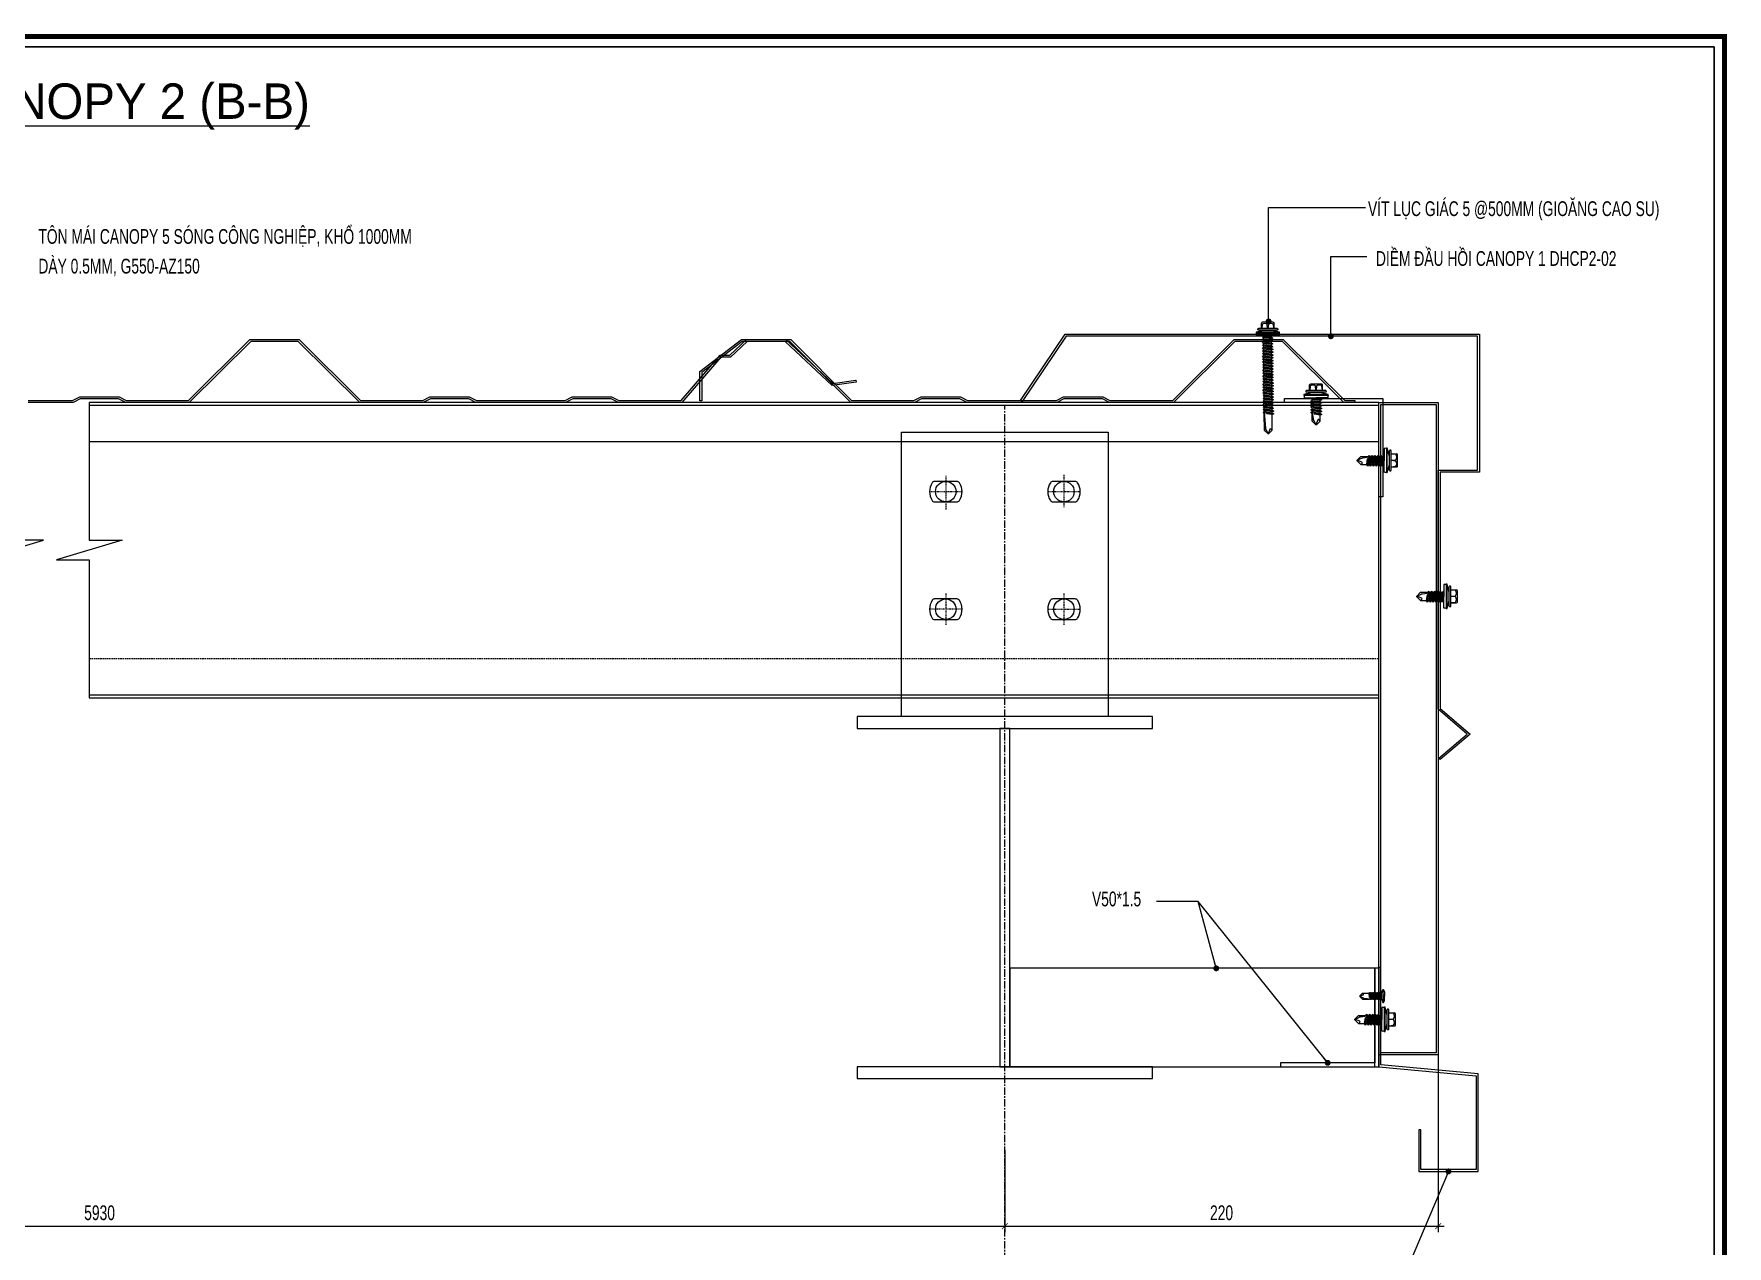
# Model space of a CAD drawing. Header units: inches. Extents: x 2 to 32666, y -5537 to 22.
# Drawn here: x 16351.1 to 16637.6, y -4338.4 to -4133.2 of the extents above; entities that cross this region are included whole.
import ezdxf
from ezdxf.enums import TextEntityAlignment as Align

# ---------------------------------------------------------------- set-up
doc = ezdxf.new("R2010")
doc.units = ezdxf.units.IN
doc.header["$MEASUREMENT"] = 0
for name, pattern in [('CENTER', [2, 1.25, -0.25, 0.25, -0.25]), ('CENTER2', [1.125, 0.75, -0.125, 0.125, -0.125]), ('DASHED2', [0.375, 0.25, -0.125]), ('HIDDEN', [0.375, 0.25, -0.125])]:
    doc.linetypes.add(name, pattern=pattern)
doc.layers.get('Defpoints').update_dxf_attribs({"lineweight": 9})
for name, color, linetype in [('1', 1, 'Continuous'), ('2', 2, 'Continuous'), ('3', 3, 'Continuous'), ('4', 4, 'Continuous'), ('6', 6, 'Continuous'), ('7', 7, 'Continuous'), ('8', 8, 'Continuous'), ('BAO KHUNG', 31, 'Continuous'), ('Co ban', 2, 'Continuous'), ('DIM', 8, 'Continuous'), ('flashing', 6, 'Continuous'), ('STRUCTURE', 1, 'Continuous'), ('Tim truc', 8, 'Continuous')]:
    doc.layers.add(name, color=color, linetype=linetype)
doc.layers.add('_TEXT', color=3, linetype='Continuous', lineweight=13)
doc.layers.add('Cover text', color=7, linetype='Continuous', true_color=0x52370f)
doc.styles.add('ST1', font='vnshx.shx', dxfattribs={"width": 0.7})
doc.styles.add('ST1H', font='vnshxh.shx', dxfattribs={"width": 0.7})
doc.styles.add('ST3', font='VHAVANB.TTF')
doc.styles.add('TIEU DE', font='Vharialn.ttf')
doc.dimstyles.new('3', dxfattribs={"dimtxt": 2.5, "dimasz": 1, "dimexe": 1, "dimexo": 0, "dimgap": 1, "dimtad": 1, "dimdec": 0, "dimlfac": 3, "dimzin": 0, "dimdsep": 46, "dimtxsty": 'ST1', "dimblk": 'ARCHTICK', "dimcen": 1, "dimdle": 1, "dimclrd": 8, "dimclre": 8, "dimclrt": 3, "dimadec": 0, "dimazin": 0, "dimtfac": 1, "dimtdec": 0, "dimtix": 1, "dimtofl": 0, "dimtmove": 1, "dimatfit": 3, "dimldrblk": 'DOT', "dimfxl": 0.18, "dimtfill": 1, "dimtolj": 1, "dimtzin": 0, "dimlwd": -1, "dimlwe": -1, "dimarcsym": 2})

# ---------------------------------------------------------------- blocks, each defined once
blk = doc.blocks.new('kt kien truc 1')
at = {"layer": '7', "color": 147, "linetype": 'Continuous'}
blk.add_lwpolyline([(12.33, 57.61), (581.67, 57.61), (581.67, 409.19), (12.33, 409.19)], close=True, dxfattribs=at)
at = {"layer": 'BAO KHUNG', "color": 167, "linetype": 'Continuous', "const_width": 0.871}
blk.add_lwpolyline([(10.59, 9.07), (583.41, 9.07), (583.41, 410.93), (10.59, 410.93)], close=True, dxfattribs=at)
at = {"layer": 'Cover text', "ltscale": 0.5, "style": 'TIEU DE'}
for tag, p in [('TENBANVE', (45.93, 14.6)), ('STT', (555.05, 15.58))]:
    blk.add_attdef(tag, text='', height=2, dxfattribs=at).set_placement(p, align=Align.MIDDLE_CENTER)
blk = doc.blocks.new('HFR-1')
at = {"layer": 'STRUCTURE', "color": 1, "linetype": 'Continuous'}
for p, q in [((-5.5, 0), (5.5, 0)), ((-5.2, 0.8), (-3.4, 1.5)), ((5.2, 0.8), (3.4, 1.5)), ((-2.4, -1.2), (-3, -1.6)), ((-3, -1.6), (-2.4, -1.9)), ((-2.4, -1.9), (-3, -2.3)), ((-3, -2.3), (-2.4, -2.6)), ((-2.4, -2.6), (-3, -3)), ((-3, -3), (-2.4, -3.3)), ((-2.4, -3.3), (-3, -3.7)), ((-3, -3.7), (-2.4, -4.1)), ((-2.4, -4.1), (-3, -4.4)), ((-3, -4.4), (-2.4, -4.8)), ((-2.4, -4.8), (-3, -5.1)), ((-3, -5.1), (-2.4, -5.5)), ((-2.4, -5.5), (-3, -5.8)), ((-3, -5.8), (-2.4, -6.2)), ((-2.4, -6.2), (-3, -6.6)), ((-3, -6.6), (-2.4, -6.9)), ((-2.4, -6.9), (-3, -7.3)), ((-3, -7.3), (-2.4, -7.6)), ((-2.4, -7.6), (-3, -8)), ((-3, -8), (-2.4, -8.3)), ((-2.4, -8.3), (-3, -8.7)), ((-3, -8.7), (-2.4, -9)), ((-2.4, -9), (-3, -9.4)), ((-3, -9.4), (-2.4, -9.7)), ((-2.4, -9.7), (-3, -10.1)), ((-3, -10.1), (-2.4, -10.5)), ((-2.4, -10.5), (-3, -10.8)), ((-3, -10.8), (-2.4, -11.2)), ((-2.4, -11.2), (-3, -11.5)), ((-3, -11.5), (-2.4, -11.9)), ((-2.9, -1.6), (2.9, -1.4)), ((-2.9, -2.3), (2.9, -2.1)), ((-2.9, -3), (2.9, -2.8)), ((-2.9, -3.7), (2.9, -3.6)), ((-2.9, -4.4), (2.9, -4.3)), ((-2.9, -5.1), (2.9, -5)), ((-2.9, -5.9), (2.9, -5.7)), ((-2.9, -6.6), (2.9, -6.4)), ((-2.9, -7.3), (2.9, -7.1)), ((-2.9, -8), (2.9, -7.8)), ((-2.9, -8.7), (2.9, -8.5)), ((-2.9, -9.4), (2.9, -9.2)), ((-2.9, -10.1), (1.5, -10)), ((-2.9, -10.8), (1.3, -10.7)), ((-2.9, -11.5), (0.9, -11.4)), ((-2.5, -17.4), (-2.5, -11.8)), ((2.4, -1.1), (-2.4, -1.2)), ((2.4, -1.8), (-2.4, -1.9)), ((-2.4, -1.9), (2.4, -1.8)), ((-2.4, -2.6), (2.4, -2.5)), ((2.4, -2.5), (-2.4, -2.6)), ((-2.4, -3.3), (2.4, -3.2)), ((2.4, -3.2), (-2.4, -3.3)), ((-2.4, -4.1), (2.4, -3.9)), ((2.4, -3.9), (-2.4, -4.1)), ((-2.4, -4.8), (2.4, -4.6)), ((2.4, -4.6), (-2.4, -4.8)), ((-2.4, -5.5), (2.4, -5.3)), ((2.4, -5.3), (-2.4, -5.5)), ((-2.4, -6.2), (2.4, -6)), ((2.4, -6), (-2.4, -6.2)), ((-2.4, -6.9), (2.4, -6.8)), ((2.4, -6.8), (-2.4, -6.9)), ((-2.4, -7.6), (2.4, -7.5)), ((2.4, -7.5), (-2.4, -7.6)), ((-2.4, -8.3), (2.4, -8.2)), ((2.4, -8.2), (-2.4, -8.3)), ((-2.4, -9), (2.4, -8.9)), ((2.4, -8.9), (-2.4, -9)), ((-2.4, -9.7), (2.4, -9.6)), ((2.4, -9.6), (-2.4, -9.7)), ((1.4, -10.3), (-2.4, -10.5)), ((-2.4, -10.5), (1.4, -10.3)), ((-2.4, -11.2), (1.1, -11.1)), ((1.1, -11.1), (-2.4, -11.2)), ((-2.4, -11.9), (0.4, -11.8)), ((1.6, -16.1), (2.3, -10.2)), ((2.2, -10), (2.9, -10)), ((2.2, -11), (2.4, -11)), ((2.4, -11), (2.2, -11)), ((2.2, -11.4), (2.9, -11.4)), ((2.2, -11.7), (2.4, -11.7)), ((2.4, -10.3), (2.3, -10.3)), ((2.3, -10.3), (2.4, -10.3)), ((2.3, -10.7), (2.9, -10.7)), ((2.9, -1.4), (2.4, -1.1)), ((2.4, -1.8), (2.9, -1.4)), ((2.9, -2.1), (2.4, -1.8)), ((2.4, -2.5), (2.9, -2.1)), ((2.9, -2.8), (2.4, -2.5)), ((2.4, -3.2), (2.9, -2.8)), ((2.9, -3.6), (2.4, -3.2)), ((2.4, -3.9), (2.9, -3.6)), ((2.9, -4.3), (2.4, -3.9)), ((2.4, -4.6), (2.9, -4.3)), ((2.9, -5), (2.4, -4.6)), ((2.4, -5.3), (2.9, -5)), ((2.9, -5.7), (2.4, -5.3)), ((2.4, -6), (2.9, -5.7)), ((2.9, -6.4), (2.4, -6)), ((2.4, -6.8), (2.9, -6.4)), ((2.9, -7.1), (2.4, -6.8)), ((2.4, -7.5), (2.9, -7.1)), ((2.9, -7.8), (2.4, -7.5)), ((2.4, -8.2), (2.9, -7.8)), ((2.9, -8.5), (2.4, -8.2)), ((2.4, -8.9), (2.9, -8.5)), ((2.9, -9.2), (2.4, -8.9)), ((2.4, -9.6), (2.9, -9.2)), ((2.9, -10), (2.4, -9.6)), ((2.4, -10.3), (2.9, -10)), ((2.9, -10.7), (2.4, -10.3)), ((2.4, -11), (2.9, -10.7)), ((2.9, -11.4), (2.4, -11)), ((2.4, -11.7), (2.9, -11.4)), ((2.5, -17.4), (2.5, -11.7)), ((-2.5, -17.4), (-2, -16.7)), ((-2.5, -17.4), (-0.2, -19.7)), ((-1, -16.7), (0.2, -19.7)), ((0.1, -19.4), (1.2, -17.3)), ((0.2, -19.7), (2.5, -17.4))]:
    blk.add_line(p, q, dxfattribs=at)
at = {"layer": 'STRUCTURE', "color": 1, "linetype": 'Continuous', "ltscale": 8}
for p in [(-3.4, 1.5), (3.4, 1.5)]:
    blk.add_line(p, (0, 1.5), dxfattribs=at)
at = {"layer": 'STRUCTURE', "color": 1, "linetype": 'DASHED2'}
for p in [(-1.9, 1.5), (1.9, 1.5)]:
    blk.add_line(p, (0, 0), dxfattribs=at)
at = {"layer": 'STRUCTURE', "color": 1, "linetype": 'Continuous', "ltscale": 8}
for centre, start, end in [((-4.7, 0.2), 130.41, 194.8062), ((4.7, 0.2), 345.1938, 49.59)]:
    blk.add_arc(centre, 0.801, start, end, dxfattribs=at)
at = {"layer": 'STRUCTURE', "color": 1, "linetype": 'Continuous'}
for centre, radius, start, end in [((-7.3, -9), 9.14, 58.065, 78.8402), ((5.1, -3.8), 3.83, 84.2039, 134.3621), ((-0.5, -10.1), 1.93, 296.6041, 355.3922), ((1.9, -10.3), 0.444, 15.9762, 172.6971), ((-1.5, -17.1), 0.59, 34.2302, 144.5641), ((0, -19.4), 0.331, 231.6348, 305.4287), ((-0.6, -16), 2.2, 324.0048, 357.8268)]:
    blk.add_arc(centre, radius, start, end, dxfattribs=at)
blk = doc.blocks.new('Short_Self_drilling')
at = {"layer": 'STRUCTURE', "color": 1, "linetype": 'Continuous'}
for p, q in [((6.43, 1.74), (-6.43, 1.73)), ((5.14, 3.76), (-5.14, 3.75)), ((-2.57, 2.9), (-5.14, 2.9)), ((-3.43, 3.75), (-3.43, 6.75)), ((3, 7.19), (-3, 7.18)), ((2.57, 2.9), (-2.57, 2.9)), ((-2.14, 2.8), (-2.14, 2.9)), ((6.25, 0), (0, 0)), ((2.15, 2.8), (2.15, 2.9)), ((2.16, -0.5), (2.15, 0.01)), ((5.14, 2.9), (2.57, 2.9)), ((3.43, 3.76), (3.42, 6.76)), ((2.99, -1.17), (-2.7, -0.23)), ((2.99, -2.7), (-2.7, -1.76)), ((2.99, -4.23), (-2.7, -3.28)), ((2.99, -5.75), (-2.7, -4.81)), ((2.99, -7.28), (-2.7, -6.33)), ((-1.91, -7.99), (-2.7, -7.86)), ((-2.14, -1.38), (-2.14, -0.87)), ((-2.14, -2.91), (-2.14, -2.39)), ((-2.14, -4.43), (-2.14, -3.92)), ((-2.13, -5.96), (-2.14, -5.44)), ((-2.14, -12.33), (-2.14, -8.48)), ((-2.13, -7.49), (-2.13, -6.97)), ((3, -8.8), (-1.14, -8.12)), ((2.16, -2.03), (2.16, -1.51)), ((2.16, -3.55), (2.16, -3.04)), ((2.16, -5.08), (2.16, -4.56)), ((2.16, -6.6), (2.16, -6.09)), ((2.16, -8.13), (2.16, -7.61)), ((2.15, -12.31), (2.15, -9.14))]:
    blk.add_line(p, q, dxfattribs=at)
blk.add_lwpolyline([(6.43, 1.31), (6.43, 1.74), (2.14, 2.81), (-2.14, 2.8), (-6.43, 1.73), (-6.43, 1.3)], close=True, dxfattribs=at)
for points in [[(-6.43, 1.3, -0.088869), (-6.25, 0), (0, 0)], [(-0.13, 3.76), (-0.33, 6.23, 0.338878), (-3.14, 6.23), (-3.33, 3.75)], [(3.3, 3.76), (3.1, 6.23, 0.338878), (0.29, 6.23), (0.1, 3.76)], [(-0.08, -14.04), (-1.04, -12.24, -0.148657), (-1.4, -11.2), (-1.95, -7.72, -0.815006), (-1.21, -7.77, 0.150833), (-0.85, -8.68)], [(2.15, -12.31), (0.17, -14.24, -0.333596), (-0.17, -14.24), (-2.14, -12.33)], [(2.15, -12.31), (1.71, -11.7, 0.52242), (0.88, -11.71), (-0.17, -14.24)]]:
    blk.add_lwpolyline(points, format="xyb", dxfattribs=at)
for points in [[(2.99, -1.17), (2.16, -1.51), (-2.14, -0.85), (-2.7, -0.23), (-2.36, 0)], [(2.99, -2.7), (2.16, -3.04), (-2.14, -2.37), (-2.7, -1.76), (-2.14, -1.38), (2.16, -2.03), (2.99, -2.7)], [(2.99, -4.23), (2.16, -4.56), (-2.14, -3.9), (-2.7, -3.28), (-2.14, -2.91), (2.16, -3.55), (2.99, -4.23)], [(2.99, -5.75), (2.16, -6.09), (-2.14, -5.43), (-2.7, -4.81), (-2.14, -4.43), (2.16, -5.08), (2.99, -5.75)], [(2.99, -7.28), (2.16, -7.62), (-2.14, -6.95), (-2.7, -6.33), (-2.13, -5.96), (2.16, -6.6), (2.99, -7.28)], [(-1.82, -8.53), (-2.14, -8.48), (-2.7, -7.86), (-2.13, -7.49), (-1.83, -7.53)], [(-1.26, -7.62), (2.16, -8.13), (3, -8.8)], [(-1.18, 0), (2.16, -0.5), (2.99, -1.17)], [(3, -8.8), (2.16, -9.14), (-0.85, -8.68)]]:
    blk.add_lwpolyline(points, dxfattribs=at)
for centre, radius, start, end in [((-4.99, 3.32), 0.455, 109.79487, 250.26739), ((-3, 6.75), 0.429, 90.03113, 180.03113), ((3, 6.76), 0.429, 0.03113, 90.03113), ((5.07, 3.33), 0.435, 279.72757, 80.33469), ((9.99, 0.17), 3.74, 162.29632, 182.61031)]:
    blk.add_arc(centre, radius, start, end, dxfattribs=at)
blk = doc.blocks.new('_ArchTick')
at = {"color": 0, "linetype": 'ByBlock', "const_width": 0.15}
blk.add_lwpolyline([(-0.5, -0.5), (0.5, 0.5)], dxfattribs=at)
blk = doc.blocks.new('*D6358')
at = {"layer": 'Defpoints', "color": 0, "transparency": 16777216}
for p in [(16588.72, -4306.01), (16515.39, -4322.11), (16588.72, -4335)]:
    blk.add_point(p, dxfattribs=at)
at = {"layer": 'DIM', "color": 8, "linetype": 'Continuous', "transparency": 16777216}
for p, q in [((16588.72, -4306.01), (16588.72, -4336)), ((16515.39, -4322.11), (16515.39, -4336)), ((16514.39, -4335), (16589.72, -4335))]:
    blk.add_line(p, q, dxfattribs=at)
at = {"layer": 'DIM', "color": 8, "transparency": 16777216, "rotation": 180}
blk.add_blockref('_ArchTick', (16515.39, -4335), dxfattribs=at)
at = {"layer": 'DIM', "color": 8, "transparency": 16777216}
blk.add_blockref('_ArchTick', (16588.72, -4335), dxfattribs=at)
at = {"layer": 'DIM', "color": 3, "transparency": 16777216, "insert": (16552.06, -4332.75), "char_height": 2.5, "attachment_point": 5, "style": 'ST1', "bg_fill": 3, "box_fill_scale": 1.25, "bg_fill_color": 256, "bg_fill_true_color": 13158600, "bg_fill_transparency": 0}
blk.add_mtext('\\A1;220', dxfattribs=at)
blk = doc.blocks.new('_Dot')
at = {"color": 0, "linetype": 'ByBlock', "lineweight": -2}
blk.add_line((-0.5, 0), (-1, 0), dxfattribs=at)
at = {"color": 0, "linetype": 'ByBlock', "const_width": 0.5}
blk.add_lwpolyline([(-0.25, 0, 1), (0.25, 0, 1)], format="xyb", close=True, dxfattribs=at)
blk = doc.blocks.new('*D6359')
at = {"layer": 'Defpoints', "color": 0, "transparency": 16777216}
for p in [(16208.99, -4322.11), (16515.39, -4322.11), (16515.39, -4335)]:
    blk.add_point(p, dxfattribs=at)
at = {"layer": 'DIM', "color": 8, "linetype": 'Continuous', "transparency": 16777216}
for p, q in [((16208.99, -4322.11), (16208.99, -4336)), ((16515.39, -4322.11), (16515.39, -4336)), ((16207.99, -4335), (16516.39, -4335))]:
    blk.add_line(p, q, dxfattribs=at)
at = {"layer": 'DIM', "color": 8, "transparency": 16777216, "rotation": 180}
blk.add_blockref('_ArchTick', (16208.99, -4335), dxfattribs=at)
at = {"layer": 'DIM', "color": 8, "transparency": 16777216}
blk.add_blockref('_ArchTick', (16515.39, -4335), dxfattribs=at)
at = {"layer": 'DIM', "color": 3, "transparency": 16777216, "insert": (16362.19, -4332.75), "char_height": 2.5, "attachment_point": 5, "style": 'ST1', "bg_fill": 3, "box_fill_scale": 1.25, "bg_fill_color": 256, "bg_fill_true_color": 13158600, "bg_fill_transparency": 0}
blk.add_mtext('\\A1;5930', dxfattribs=at)
blk = doc.blocks.new('A$C26A6701F')
at = {"layer": 'STRUCTURE', "color": 1, "linetype": 'Continuous'}
for p, q in [((0, 17.21), (1.33, 17.54)), ((0, 17.08), (0, 17.21)), ((0, 17.21), (4, 17.21)), ((0.4, 17.84), (3.6, 17.84)), ((0.4, 17.57), (1.2, 17.57)), ((0.93, 17.84), (0.93, 18.77)), ((0.97, 17.84), (1.03, 18.61)), ((1.07, 18.91), (2.93, 18.91)), ((1.2, 17.57), (2.8, 17.57)), ((1.33, 17.54), (1.33, 17.57)), ((1.33, 17.54), (2.67, 17.54)), ((1.91, 18.61), (1.97, 17.84)), ((2.04, 17.84), (2.1, 18.61)), ((2.67, 17.54), (2.67, 17.57)), ((2.67, 17.54), (4, 17.21)), ((2.8, 17.57), (3.6, 17.57)), ((2.97, 18.61), (3.04, 17.84)), ((3.07, 17.84), (3.07, 18.77)), ((4, 17.21), (4, 17.08)), ((4, 17.08), (0, 17.08)), ((3.94, 16.71), (0.06, 16.71)), ((1.12, 14.3), (2.9, 14.57)), ((1.39, 14.5), (1.12, 14.3)), ((1.13, 15.25), (2.9, 15.52)), ((1.39, 15.45), (1.13, 15.25)), ((1.13, 15.25), (1.39, 15.14)), ((1.13, 14.77), (2.9, 15.05)), ((1.39, 14.98), (1.13, 14.77)), ((1.13, 14.77), (1.39, 14.66)), ((1.19, 16.71), (1.14, 16.67)), ((1.14, 16.67), (1.4, 16.71)), ((1.14, 16.67), (1.4, 16.56)), ((1.14, 16.2), (2.91, 16.47)), ((1.4, 16.4), (1.14, 16.2)), ((1.14, 16.2), (1.39, 16.09)), ((1.14, 15.72), (2.91, 16)), ((1.4, 15.93), (1.14, 15.72)), ((1.14, 15.72), (1.39, 15.61)), ((1.38, 14.19), (2.72, 14.38)), ((1.39, 16.09), (2.73, 16.28)), ((1.39, 15.93), (1.39, 16.09)), ((1.39, 15.61), (2.73, 15.81)), ((2.7, 15.64), (1.39, 15.45)), ((1.39, 15.45), (1.39, 15.61)), ((1.39, 15.14), (2.73, 15.33)), ((2.7, 15.16), (1.39, 14.98)), ((1.39, 14.98), (1.39, 15.14)), ((1.39, 14.66), (2.73, 14.86)), ((2.7, 14.69), (1.39, 14.5)), ((1.39, 14.5), (1.39, 14.67)), ((1.4, 16.56), (2.42, 16.71)), ((2.71, 16.59), (1.4, 16.4)), ((1.4, 16.4), (1.4, 16.56)), ((2.71, 16.11), (1.4, 15.93)), ((2.7, 15.64), (2.7, 15.8)), ((2.7, 15.64), (2.9, 15.52)), ((2.7, 15.16), (2.7, 15.33)), ((2.7, 15.16), (2.9, 15.05)), ((2.7, 14.69), (2.7, 14.85)), ((2.7, 14.69), (2.9, 14.57)), ((2.7, 14.21), (2.7, 14.38)), ((2.71, 16.59), (2.71, 16.71)), ((2.71, 16.59), (2.91, 16.47)), ((2.71, 16.11), (2.71, 16.28)), ((2.71, 16.11), (2.91, 16)), ((2.72, 14.38), (2.9, 14.57)), ((2.73, 16.28), (2.91, 16.47)), ((2.73, 15.81), (2.91, 16)), ((2.73, 15.33), (2.9, 15.52)), ((2.73, 14.86), (2.9, 15.05)), ((1.1, 11.93), (2.88, 12.2)), ((1.36, 12.13), (1.1, 11.93)), ((1.1, 11.93), (1.36, 11.82)), ((1.1, 11.45), (2.87, 11.73)), ((1.36, 11.66), (1.1, 11.45)), ((1.11, 12.88), (2.89, 13.15)), ((1.38, 13.08), (1.11, 12.88)), ((1.11, 12.88), (1.37, 12.77)), ((1.11, 12.4), (2.88, 12.68)), ((1.37, 12.61), (1.11, 12.4)), ((1.11, 12.4), (1.37, 12.29)), ((1.12, 14.3), (1.38, 14.19)), ((1.12, 13.82), (2.9, 14.1)), ((1.39, 14.03), (1.12, 13.82)), ((1.12, 13.82), (1.38, 13.72)), ((1.12, 13.35), (2.89, 13.63)), ((1.38, 13.56), (1.12, 13.35)), ((1.12, 13.35), (1.38, 13.24)), ((2.68, 12.32), (1.36, 12.13)), ((1.36, 11.82), (2.7, 12.01)), ((2.67, 11.84), (1.36, 11.66)), ((1.36, 11.66), (1.36, 11.82)), ((1.36, 11.34), (2.7, 11.54)), ((1.37, 12.77), (2.71, 12.96)), ((2.68, 12.79), (1.37, 12.61)), ((1.37, 12.61), (1.37, 12.77)), ((1.37, 12.29), (2.71, 12.49)), ((1.37, 12.13), (1.37, 12.29)), ((1.38, 14.03), (1.38, 14.19)), ((1.38, 13.72), (2.72, 13.91)), ((2.69, 13.74), (1.38, 13.56)), ((1.38, 13.56), (1.38, 13.72)), ((1.38, 13.24), (2.72, 13.44)), ((2.69, 13.27), (1.38, 13.08)), ((1.38, 13.24), (1.38, 13.08)), ((2.7, 14.21), (1.39, 14.03)), ((2.66, 11.37), (2.67, 11.53)), ((2.67, 11.84), (2.67, 12.01)), ((2.67, 11.84), (2.87, 11.73)), ((2.68, 12.79), (2.68, 12.96)), ((2.68, 12.79), (2.88, 12.68)), ((2.68, 12.32), (2.68, 12.48)), ((2.68, 12.32), (2.88, 12.2)), ((2.69, 13.74), (2.69, 13.91)), ((2.69, 13.74), (2.89, 13.63)), ((2.69, 13.43), (2.69, 13.27)), ((2.69, 13.27), (2.89, 13.15)), ((2.7, 14.21), (2.9, 14.1)), ((2.7, 12.01), (2.88, 12.2)), ((2.7, 11.54), (2.87, 11.73)), ((2.71, 12.96), (2.89, 13.15)), ((2.71, 12.49), (2.88, 12.68)), ((2.72, 13.91), (2.9, 14.1)), ((2.72, 13.44), (2.89, 13.63)), ((1.07, 8.6), (2.84, 8.88)), ((1.33, 8.81), (1.07, 8.6)), ((1.07, 8.6), (1.33, 8.5)), ((1.08, 9.55), (2.86, 9.83)), ((1.34, 9.76), (1.08, 9.55)), ((1.08, 9.55), (1.34, 9.45)), ((1.08, 9.08), (2.85, 9.36)), ((1.34, 9.29), (1.08, 9.08)), ((1.08, 9.08), (1.34, 8.97)), ((1.09, 10.98), (2.86, 11.25)), ((1.35, 11.18), (1.09, 10.98)), ((1.09, 10.98), (1.35, 10.87)), ((1.09, 10.5), (2.86, 10.78)), ((1.35, 10.71), (1.09, 10.5)), ((1.09, 10.5), (1.35, 10.39)), ((1.09, 10.03), (2.86, 10.3)), ((1.35, 10.23), (1.09, 10.03)), ((1.09, 10.03), (1.34, 9.92)), ((1.1, 11.45), (1.36, 11.34)), ((2.64, 9), (1.33, 8.81)), ((1.33, 8.81), (1.34, 8.97)), ((1.33, 8.5), (2.67, 8.69)), ((1.34, 9.92), (2.68, 10.11)), ((2.65, 9.95), (1.34, 9.76)), ((1.34, 9.92), (1.34, 9.76)), ((1.34, 9.45), (2.68, 9.64)), ((2.65, 9.47), (1.34, 9.29)), ((1.34, 9.29), (1.34, 9.45)), ((1.34, 8.97), (2.67, 9.17)), ((2.66, 11.37), (1.35, 11.18)), ((1.35, 11.18), (1.36, 11.34)), ((1.35, 10.87), (2.69, 11.06)), ((2.66, 10.89), (1.35, 10.71)), ((1.35, 10.71), (1.35, 10.87)), ((1.35, 10.39), (2.69, 10.59)), ((2.66, 10.42), (1.35, 10.23)), ((1.35, 10.23), (1.35, 10.39)), ((2.64, 9), (2.64, 9.16)), ((2.64, 9), (2.84, 8.88)), ((2.64, 8.52), (2.64, 8.69)), ((2.65, 10.1), (2.65, 9.95)), ((2.65, 9.95), (2.86, 9.83)), ((2.65, 9.47), (2.65, 9.64)), ((2.65, 9.47), (2.85, 9.36)), ((2.66, 11.37), (2.86, 11.25)), ((2.66, 10.89), (2.67, 11.06)), ((2.66, 10.89), (2.86, 10.78)), ((2.66, 10.42), (2.66, 10.58)), ((2.66, 10.42), (2.86, 10.3)), ((2.67, 9.17), (2.85, 9.36)), ((2.67, 8.69), (2.84, 8.88)), ((2.68, 10.11), (2.86, 10.3)), ((2.68, 9.64), (2.86, 9.83)), ((2.69, 11.06), (2.86, 11.25)), ((2.69, 10.59), (2.86, 10.78)), ((1.04, 5.76), (2.81, 6.03)), ((1.3, 5.96), (1.04, 5.76)), ((1.04, 5.76), (1.3, 5.65)), ((1.05, 6.71), (2.83, 6.98)), ((1.31, 6.91), (1.05, 6.71)), ((1.05, 6.71), (1.31, 6.6)), ((1.05, 6.23), (2.82, 6.51)), ((1.31, 6.44), (1.05, 6.23)), ((1.05, 6.23), (1.31, 6.12)), ((1.06, 8.13), (2.84, 8.41)), ((1.33, 8.34), (1.06, 8.13)), ((1.06, 8.13), (1.32, 8.02)), ((1.06, 7.65), (2.83, 7.93)), ((1.32, 7.86), (1.06, 7.65)), ((1.06, 7.65), (1.32, 7.55)), ((1.06, 7.18), (2.83, 7.46)), ((1.32, 7.39), (1.06, 7.18)), ((1.06, 7.18), (1.32, 7.07)), ((2.61, 6.15), (1.3, 5.96)), ((1.3, 5.96), (1.31, 6.12)), ((1.3, 5.65), (2.64, 5.84)), ((2.63, 7.1), (1.31, 6.91)), ((1.31, 6.6), (2.65, 6.79)), ((2.62, 6.62), (1.31, 6.44)), ((1.31, 6.44), (1.31, 6.6)), ((1.31, 6.12), (2.64, 6.32)), ((1.32, 8.02), (2.66, 8.22)), ((2.63, 8.05), (1.32, 7.86)), ((1.32, 7.86), (1.32, 8.02)), ((1.32, 7.55), (2.66, 7.74)), ((2.63, 7.57), (1.32, 7.39)), ((1.32, 7.39), (1.32, 7.55)), ((1.32, 7.07), (2.66, 7.27)), ((1.32, 6.91), (1.32, 7.07)), ((2.64, 8.52), (1.33, 8.34)), ((1.33, 8.34), (1.33, 8.5)), ((2.61, 6.15), (2.62, 6.31)), ((2.61, 6.15), (2.81, 6.03)), ((2.61, 5.67), (2.61, 5.84)), ((2.62, 6.62), (2.62, 6.79)), ((2.62, 6.62), (2.82, 6.51)), ((2.63, 8.05), (2.63, 8.21)), ((2.63, 8.05), (2.83, 7.93)), ((2.63, 7.57), (2.63, 7.74)), ((2.63, 7.57), (2.83, 7.46)), ((2.63, 7.1), (2.63, 7.26)), ((2.63, 7.1), (2.83, 6.98)), ((2.64, 8.52), (2.84, 8.41)), ((2.64, 6.32), (2.82, 6.51)), ((2.64, 5.84), (2.81, 6.03)), ((2.65, 6.79), (2.83, 6.98)), ((2.66, 8.22), (2.84, 8.41)), ((2.66, 7.74), (2.83, 7.93)), ((2.66, 7.27), (2.83, 7.46)), ((1.02, 3.86), (2.8, 4.14)), ((1.28, 4.07), (1.02, 3.86)), ((1.02, 3.86), (1.28, 3.75)), ((1.28, 3.59), (1.02, 3.38)), ((1.02, 3.38), (2.31, 3.59)), ((1.02, 3.38), (1.28, 3.28)), ((1.03, 4.81), (2.81, 5.09)), ((1.29, 5.02), (1.03, 4.81)), ((1.03, 4.81), (1.29, 4.7)), ((1.03, 4.33), (2.8, 4.61)), ((1.29, 4.54), (1.03, 4.33)), ((1.03, 4.33), (1.28, 4.23)), ((1.04, 5.28), (2.81, 5.56)), ((1.3, 5.49), (1.04, 5.28)), ((1.04, 5.28), (1.29, 5.17)), ((1.27, 0.62), (1.28, 3.28)), ((1.28, 4.23), (2.62, 4.42)), ((2.62, 4.25), (1.28, 4.07)), ((1.28, 4.07), (1.28, 4.23)), ((1.28, 3.75), (2.62, 3.95)), ((1.28, 3.59), (1.28, 3.75)), ((2.35, 3.74), (1.28, 3.59)), ((1.28, 3.28), (2.21, 3.41)), ((1.29, 5.17), (2.63, 5.37)), ((2.6, 5.2), (1.29, 5.02)), ((1.29, 5.01), (1.29, 5.17)), ((1.29, 4.7), (2.63, 4.9)), ((2.6, 4.72), (1.29, 4.54)), ((1.29, 4.54), (1.29, 4.7)), ((2.61, 5.67), (1.3, 5.49)), ((1.3, 5.49), (1.3, 5.65)), ((2.38, 0.96), (2.56, 3.71)), ((2.62, 3.78), (2.52, 3.77)), ((2.52, 3.46), (2.61, 3.47)), ((2.54, 3.62), (2.79, 3.66)), ((2.6, 5.2), (2.61, 5.36)), ((2.6, 5.2), (2.81, 5.09)), ((2.6, 4.72), (2.6, 4.89)), ((2.6, 4.72), (2.8, 4.61)), ((2.6, 0.61), (2.61, 3.47)), ((2.61, 5.67), (2.81, 5.56)), ((2.61, 3.47), (2.79, 3.66)), ((2.62, 4.42), (2.8, 4.61)), ((2.62, 4.25), (2.62, 4.41)), ((2.8, 4.14), (2.62, 4.25)), ((2.62, 3.95), (2.8, 4.14)), ((2.62, 3.78), (2.62, 3.95)), ((2.79, 3.66), (2.62, 3.78)), ((2.63, 5.37), (2.81, 5.56)), ((2.63, 4.9), (2.81, 5.09)), ((1.27, 0.62), (1.41, 0.81)), ((1.27, 0.62), (1.88, 0.02)), ((1.67, 0.81), (1.98, 0.02)), ((1.96, 0.08), (2.26, 0.64)), ((1.98, 0.02), (2.6, 0.61))]:
    blk.add_line(p, q, dxfattribs=at)
for centre, major_axis, ratio, start_param, end_param in [((0.42, 17.71), (0.0956, 0.0956), 1, 0.954633, 3.757756), ((1.07, 18.77), (-0.0943, 0.0943), 1, -0.785398, 0.785398), ((1.47, 18.04), (0.508, 0.508), 1, 0.131933, 1.438864), ((2.54, 18.04), (0.508, 0.508), 1, 0.131933, 1.438864), ((2.93, 18.77), (-0.0943, 0.0943), 1, 3.926991, 5.497787), ((3.55, 17.71), (-0.1, 0.1), 1, 2.701137, 5.152845), ((-1.11, 16.72), (-0.822, 0.822), 1, 3.915086, 4.236522), ((5.1, 16.72), (-1.15, 0.17), 0.90746, -0.177273, 0.177273), ((1.82, 3.74), (0.363, 0.363), 1, 4.808661, 5.407478), ((2.44, 3.68), (0.0836, 0.0836), 1, 5.766736, 8.502032), ((1.54, 0.72), (0.111, 0.111), 1, 6.085329, 8.011019), ((1.93, 0.09), (0.0625, 0.0625), 1, 3.247504, 4.535451), ((1.79, 0.99), (0.416, 0.416), 1, 4.859665, 5.449971)]:
    blk.add_ellipse(centre, major_axis=major_axis, ratio=ratio, start_param=start_param, end_param=end_param, dxfattribs=at)

msp = doc.modelspace()

# ---------------------------------------------------------------- linework, layer by layer
at = {"color": 3, "ltscale": 15}
for points in [[(16350.1167, -4195.2261), (16357.6337, -4195.2261), (16358.8417, -4194.627), (16365.4979, -4194.627), (16366.7058, -4195.2261), (16377.2407, -4195.2261), (16387.6258, -4184.909), (16395.9591, -4184.909), (16406.3442, -4195.2261), (16416.8791, -4195.2261), (16418.087, -4194.627), (16424.7432, -4194.627), (16425.9512, -4195.2261), (16440.9852, -4195.2261), (16442.1931, -4194.627), (16448.8493, -4194.627), (16450.0573, -4195.2261), (16460.5921, -4195.2261), (16467.1832, -4187.5303), (16468.8472, -4187.5303), (16471.659, -4184.909), (16478.3152, -4184.909), (16486.2636, -4192.3238), (16490.1753, -4191.7849), (16490.2208, -4192.1152), (16486.1521, -4192.6756), (16478.1838, -4185.2423), (16471.7903, -4185.2423), (16468.9785, -4187.8636), (16467.3366, -4187.8636), (16460.7455, -4195.5594), (16449.9792, -4195.5594), (16448.7712, -4194.9604), (16442.2713, -4194.9604), (16441.0633, -4195.5594), (16425.8731, -4195.5594), (16424.6651, -4194.9604), (16418.1652, -4194.9604), (16416.9572, -4195.5594), (16406.2068, -4195.5594), (16395.8217, -4185.2423), (16387.7632, -4185.2423), (16377.3781, -4195.5594), (16366.6277, -4195.5594), (16365.4197, -4194.9604), (16358.9198, -4194.9604), (16357.7118, -4195.5594), (16350.1167, -4195.5594)], [(16574.6222, -4195.5594), (16572.7604, -4195.5594), (16562.3752, -4185.2423), (16554.3168, -4185.2423), (16543.9317, -4195.5594), (16533.0958, -4195.5594), (16531.8879, -4194.9604), (16525.3879, -4194.9604), (16524.18, -4195.5594), (16508.9898, -4195.5594), (16507.7818, -4194.9604), (16501.2818, -4194.9604), (16500.0739, -4195.5594), (16489.3227, -4195.5594), (16479.0156, -4185.2423), (16470.933, -4185.2423), (16464.0868, -4190.4588), (16464.0868, -4195.29), (16463.7534, -4195.29), (16463.7534, -4190.2937), (16470.8204, -4184.909), (16479.1538, -4184.909), (16489.4609, -4195.2261), (16499.9958, -4195.2261), (16501.2037, -4194.627), (16507.8599, -4194.627), (16509.0679, -4195.2261), (16524.1018, -4195.2261), (16525.3098, -4194.627), (16531.966, -4194.627), (16533.174, -4195.2261), (16543.7942, -4195.2261), (16554.1793, -4184.909), (16562.5127, -4184.909), (16572.8978, -4195.2261), (16574.6222, -4195.2261)]]:
    msp.add_lwpolyline(points, dxfattribs=at)
at = {"layer": '1'}
for points in [[(16490.3893, -4250.7261), (16540.3893, -4250.7261), (16540.3893, -4248.7261), (16490.3893, -4248.7261)], [(16514.556, -4308.0203), (16516.2226, -4308.0203), (16516.2226, -4250.7261), (16514.556, -4250.7261)], [(16490.3893, -4310.0203), (16540.3893, -4310.0203), (16540.3893, -4308.0203), (16490.3893, -4308.0203)]]:
    msp.add_lwpolyline(points, close=True, dxfattribs=at)
at = {"layer": '2'}
for points in [[(16360.4426, -4245.5594), (16578.6838, -4245.5594), (16578.6838, -4195.5594), (16360.4426, -4195.5594)], [(16578.6838, -4196.0594), (16360.4426, -4196.0594)], [(16360.4426, -4245.0594), (16578.6838, -4245.0594)]]:
    msp.add_lwpolyline(points, dxfattribs=at)
at = {"layer": '2', "ltscale": 50}
msp.add_lwpolyline([(16578.6838, -4202.2261), (16360.4426, -4202.2261)], dxfattribs=at)
at = {"layer": '3'}
for points in [[(16578.6838, -4195.5594), (16588.7226, -4195.5594), (16588.7226, -4306.0081), (16578.6838, -4306.0081)], [(16579.0171, -4195.8927), (16588.3893, -4195.8927), (16588.3893, -4305.6748), (16579.0171, -4305.6748)]]:
    msp.add_lwpolyline(points, close=True, dxfattribs=at)
at = {"layer": '4'}
for points in [[(16578.6838, -4211.5594), (16578.6838, -4195.5594), (16562.6838, -4195.5594), (16562.6838, -4194.8927), (16579.3504, -4194.8927), (16579.3504, -4211.5594)], [(16532.8893, -4248.7261), (16497.8893, -4248.7261), (16497.8893, -4200.5594), (16532.8893, -4200.5594)], [(16578.0171, -4291.3536), (16516.2226, -4291.3536), (16516.2226, -4308.0203), (16578.0171, -4308.0203)], [(16578.0171, -4291.3536), (16578.0171, -4307.3536), (16562.0171, -4307.3536), (16562.0171, -4308.0203), (16578.6838, -4308.0203), (16578.6838, -4291.3536)]]:
    msp.add_lwpolyline(points, close=True, dxfattribs=at)
at = {"layer": '6'}
msp.add_lwpolyline([(16518.0234, -4195.2033), (16525.5665, -4184.0201), (16595.7226, -4184.0201), (16595.7226, -4207.3534), (16589.056, -4207.3534), (16589.056, -4247.3534), (16594.1237, -4251.685), (16589.056, -4256.0167), (16588.8394, -4255.7633), (16593.6106, -4251.685), (16588.7226, -4247.507), (16588.7226, -4207.0201), (16595.3893, -4207.0201), (16595.3893, -4184.3534), (16525.7438, -4184.3534), (16518.2997, -4195.3897)], close=True, dxfattribs=at)
at = {"layer": '8', "linetype": 'HIDDEN'}
msp.add_lwpolyline([(16360.4426, -4238.8927), (16578.6838, -4238.8927)], dxfattribs=at)
at = {"layer": 'Co ban', "color": 71}
for points in [[(16503.09, -4212.1616, 0.25273132), (16503.508, -4212.3873), (16507.2706, -4212.3873, 0.25273132), (16507.6887, -4212.1616, 0.29874262), (16507.6887, -4209.1447, 0.25273132), (16507.2706, -4208.9189), (16503.508, -4208.9189, 0.25273132), (16503.09, -4209.1447, 0.29874262)], [(16523.09, -4212.1616, 0.25273132), (16523.508, -4212.3873), (16527.2706, -4212.3873, 0.25273132), (16527.6887, -4212.1616, 0.29874262), (16527.6887, -4209.1447, 0.25273132), (16527.2706, -4208.9189), (16523.508, -4208.9189, 0.25273132), (16523.09, -4209.1447, 0.29874262)], [(16503.09, -4232.0679, 0.25273132), (16503.508, -4232.2936), (16507.2706, -4232.2936, 0.25273132), (16507.6887, -4232.0679, 0.29874262), (16507.6887, -4229.051, 0.25273132), (16507.2706, -4228.8252), (16503.508, -4228.8252, 0.25273132), (16503.09, -4229.051, 0.29874262)], [(16523.09, -4232.0679, 0.25273132), (16523.508, -4232.2936), (16527.2706, -4232.2936, 0.25273132), (16527.6887, -4232.0679, 0.29874262), (16527.6887, -4229.051, 0.25273132), (16527.2706, -4228.8252), (16523.508, -4228.8252, 0.25273132), (16523.09, -4229.051, 0.29874262)]]:
    msp.add_lwpolyline(points, format="xyb", close=True, dxfattribs=at)
for centre in [(16505.3893, -4210.6531), (16525.3893, -4210.6531), (16505.3893, -4230.5594), (16525.3893, -4230.5594)]:
    msp.add_circle(centre, 1.7342, dxfattribs=at)
at = {"layer": 'DIM'}
msp.add_line((16574.6222, -4195.2261), (16574.6222, -4195.5594), dxfattribs=at)
at = {"layer": 'DIM', "color": 5, "linetype": 'CENTER2', "ltscale": 0.1}
for p, q in [((16505.3893, -4207.9898), (16505.3893, -4210.8164)), ((16505.3893, -4207.9898), (16505.3893, -4213.7243)), ((16525.3893, -4207.8024), (16525.3893, -4213.3164)), ((16525.3893, -4207.8024), (16525.3893, -4213.3164)), ((16502.726, -4210.6531), (16508.0526, -4210.6531)), ((16522.726, -4210.6531), (16528.0526, -4210.6531)), ((16522.726, -4210.6531), (16528.0526, -4210.6531)), ((16505.3893, -4227.8961), (16505.3893, -4233.2227)), ((16505.3893, -4227.8961), (16505.3893, -4233.2227)), ((16525.3893, -4227.8961), (16525.3893, -4233.2227)), ((16525.3893, -4227.8961), (16525.3893, -4233.2227)), ((16508.0526, -4230.5594), (16502.726, -4230.5594)), ((16508.0526, -4230.5594), (16502.726, -4230.5594)), ((16522.726, -4230.5594), (16528.0526, -4230.5594)), ((16522.726, -4230.5594), (16528.0526, -4230.5594))]:
    msp.add_line(p, q, dxfattribs=at)
at = {"layer": 'DIM'}
msp.add_lwpolyline([(16066.1005, -4135.3349), (16635.4384, -4135.3349), (16635.4384, -4486.9148), (16066.1005, -4486.9148)], close=True, dxfattribs=at)
for points in [[(16347.1598, -4245.5594), (16347.1598, -4222.2261), (16341.6042, -4222.2261), (16352.7153, -4218.8927), (16347.1598, -4218.8927), (16347.1598, -4195.5594)], [(16360.4426, -4195.5594), (16360.4426, -4218.8927), (16365.9981, -4218.8927), (16354.887, -4222.2261), (16360.4426, -4222.2261), (16360.4426, -4245.5594)]]:
    msp.add_lwpolyline(points, dxfattribs=at)
at = {"layer": 'flashing', "color": 200, "true_color": 0xd918f7}
msp.add_lwpolyline([(16578.6861, -4291.2319), (16578.6836, -4308.0203), (16595.1241, -4309.5436), (16595.1241, -4325.402), (16585.7908, -4325.402), (16585.7908, -4318.6797), (16585.4574, -4318.6797), (16585.4574, -4325.7353), (16595.4574, -4325.7353), (16595.4574, -4309.2346), (16579.0199, -4307.7114), (16579.0203, -4291.2319), (16578.6835, -4291.2319)], dxfattribs=at)

# ---------------------------------------------------------------- block references
at = {"color": 9, "linetype": 'Continuous', "extrusion": (-1.35588e-10, -8.75637e-09, 1), "xscale": -1, "rotation": 0.05725909687784636}
msp.add_blockref('A$C26A6701F', (16561.9063, -4200.8885, 0), dxfattribs=at)
at = {"color": 1, "xscale": 0.3200000000247681, "yscale": 0.3200000000247681, "zscale": 0.3200000000247681}
for p, rotation in [((16568.0574, -4194.7623), 359.9688724504064), ((16579.5563, -4205.3779), 269.9688724504064), ((16589.6659, -4228.3871), 269.9688724504064), ((16579.1791, -4300.0065), 269.9688724504064)]:
    msp.add_blockref('Short_Self_drilling', p, dxfattribs=dict(at, rotation=rotation))
at = {"color": 8, "extrusion": (0, 0, -1), "xscale": -0.1989464958195334, "yscale": 0.1989464958195334, "zscale": -0.1989464958195334, "rotation": 89.9999999999574}
msp.add_blockref('HFR-1', (-16579.3591, -4296.0665, 0), dxfattribs=at)
at = {"layer": '3'}
msp.add_blockref('kt kien truc 1', (16053.7695, -4544.5249), dxfattribs=at)

# ---------------------------------------------------------------- texts
at = {"layer": '3', "style": 'ST1H', "width": 0.7}
for s, p in [('VÝT lôc gi¸c 5 @500MM (GIO¡NG CAO SU)', (16576.841, -4164.0015)), ('t«n m¸i canopy 5 sãng c«ng nghiÖp, khæ 1000mm', (16351.8335, -4168.7025)), ('DIÒM §ÇU HåI CANOPY 1 DHCP2-02', (16578.1844, -4172.4371)), ('dµy 0.5mm, g550-az150', (16351.8335, -4173.7288)), ('V50*1.5', (16530.1295, -4280.8593))]:
    msp.add_text(s, height=2.5, dxfattribs=at).set_placement(p)
at = {"layer": '_TEXT', "style": 'ST3'}
msp.add_text('%%UMÆT C¾T CANOPY 2 (B-B)', height=6, dxfattribs=at).set_placement((16298.8144, -4147.5523))

# ---------------------------------------------------------------- leaders
at = {"layer": 'DIM'}
for points in [[(16560.0249, -4181.8387), (16560.0249, -4162.5666), (16576.4272, -4162.5666)], [(16570.5583, -4184.3534), (16570.5583, -4170.8356), (16576.6704, -4170.8356)], [(16551.1618, -4291.3536), (16548.1215, -4280.03), (16541.0412, -4280.03)]]:
    msp.add_leader(points, dimstyle='3', override={"dimgap": 1, "dimtad": 0}, dxfattribs=at)

# ---------------------------------------------------------------- next in the draw order: dimensions: what is measured, and where the dimension line sits
dim = msp.add_linear_dim(base=(16588.7226, -4335.001), p1=(16515.3893, -4322.1077), p2=(16588.7226, -4306.0081), dimstyle='3', dxfattribs=at)
dim.commit()
dim.dimension.update_dxf_attribs({"geometry": '*D6358', "text_midpoint": (16552.056, -4332.751)})

# ---------------------------------------------------------------- next in the draw order: dimensions: what is measured, and where the dimension line sits
dim = msp.add_linear_dim(base=(16515.3893, -4335.001), p1=(16208.9875, -4322.1077), p2=(16515.3893, -4322.1077), text='5930', dimstyle='3', dxfattribs=at)
dim.commit()
dim.dimension.update_dxf_attribs({"geometry": '*D6359', "text_midpoint": (16362.1884, -4332.751)})

# ---------------------------------------------------------------- next in the draw order: leaders
for points in [[(16570.0171, -4307.3536), (16548.1215, -4280.03)], [(16590.4574, -4325.7353), (16583.1727, -4342.9047), (16588.1226, -4342.9047)]]:
    msp.add_leader(points, dimstyle='3', override={"dimgap": 1, "dimtad": 0}, dxfattribs=at)

# ---------------------------------------------------------------- next in the draw order: linework, layer by layer
at = {"layer": 'Tim truc', "linetype": 'CENTER'}
msp.add_line((16515.3893, -4340.7724), (16515.3893, -4196.0594), dxfattribs=at)

doc.saveas('drawing.dxf')
